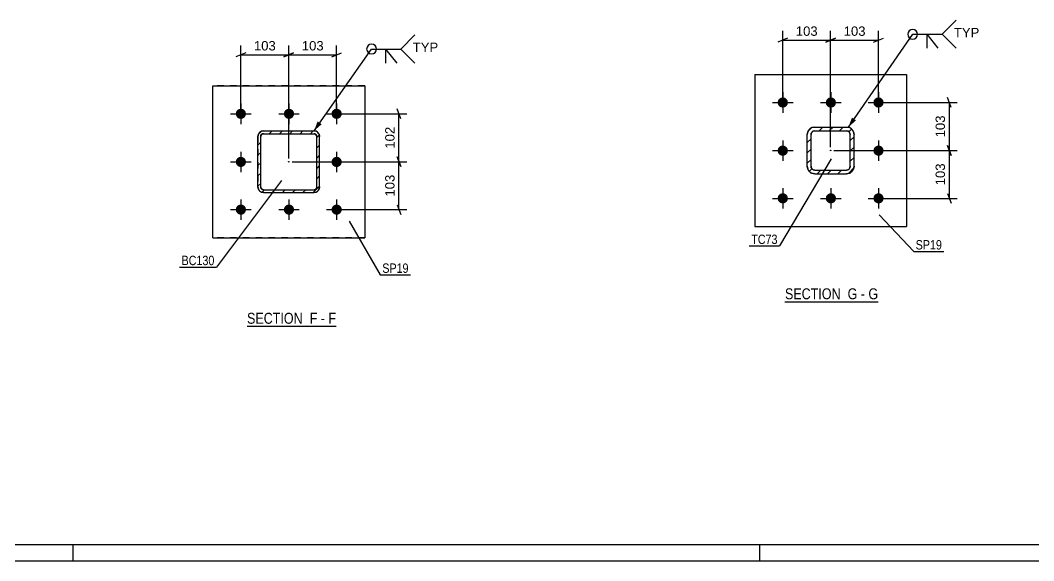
# Model space of a CAD drawing. Header units: millimetres. Extents: x -188 to 1001, y -633 to 208.
# Drawn here: x 144.8 to 454.7, y -633.2 to -468.1 of the extents above; entities that cross this region are included whole.
import ezdxf

# ---------------------------------------------------------------- set-up
doc = ezdxf.new("R2010")
doc.units = ezdxf.units.MM
doc.linetypes.add('DXK_LINE_DOT2', pattern=[3.9198, 1.9599, -1.9599])
doc.linetypes.add('DXK_LINE_DOT3', pattern=[5.9187, 2.979, -0.9799, 0.9799, -0.9799])
doc.styles.add('Arial', font='ARIAL.TTF', dxfattribs={"height": 0.2})
doc.styles.add('Arial Narrow', font='ARIALN.TTF', dxfattribs={"height": 0.2})

# ---------------------------------------------------------------- blocks, each defined once
blk = doc.blocks.new('Unknown-761552178-1163')
at = {"color": 5, "linetype": 'Continuous'}
for p, q in [((-183.05, -628.22), (995.95, -628.22)), ((160.95, -633.22), (160.95, -628.22)), ((370.95, -633.22), (370.95, -628.22)), ((-188.05, -633.22), (1000.95, -633.22))]:
    blk.add_line(p, q, dxfattribs=at)
blk = doc.blocks.new('Unknown-761552178-15 - 2759')
at = {"color": 6, "linetype": 'Continuous'}
blk.add_line((214.13, -561.55), (241.34, -561.55), dxfattribs=at)
at = {"color": 0, "linetype": 'Continuous'}
blk.add_wipeout([(232.24, -560.8), (232.24, -557.3), (214.13, -557.3), (214.13, -560.8)], dxfattribs=at)
at = {"color": 7, "linetype": 'Continuous', "style": 'Arial Narrow'}
blk.add_text('SECTION ', height=3.34, dxfattribs=at).set_placement((214.13, -560.8))
at = {"color": 0, "linetype": 'Continuous'}
blk.add_wipeout([(235.63, -560.8), (235.63, -557.3), (233.29, -557.3), (233.29, -560.8)], dxfattribs=at)
blk.add_wipeout([(237.95, -560.8), (237.95, -557.3), (236.68, -557.3), (236.68, -560.8)], dxfattribs=at)
at = {"color": 7, "linetype": 'Continuous', "style": 'Arial Narrow'}
blk.add_text('F', height=3.34, dxfattribs=at).set_placement((233.29, -560.8))
at = {"color": 0, "linetype": 'Continuous'}
blk.add_wipeout([(241.34, -560.8), (241.34, -557.3), (239, -557.3), (239, -560.8)], dxfattribs=at)
at = {"color": 7, "linetype": 'Continuous', "style": 'Arial Narrow'}
for s, p in [('F', (239, -560.8)), ('-', (236.68, -560.8))]:
    blk.add_text(s, height=3.34, dxfattribs=at).set_placement(p)
blk = doc.blocks.new('Unknown-761552178-16 - 4121')
at = {"color": 6, "linetype": 'Continuous'}
blk.add_line((378.63, -554.07), (407.13, -554.07), dxfattribs=at)
at = {"color": 0, "linetype": 'Continuous'}
blk.add_wipeout([(396.74, -553.32), (396.74, -549.82), (378.63, -549.82), (378.63, -553.32)], dxfattribs=at)
at = {"color": 7, "linetype": 'Continuous', "style": 'Arial Narrow'}
blk.add_text('SECTION ', height=3.34, dxfattribs=at).set_placement((378.63, -553.32))
at = {"color": 0, "linetype": 'Continuous'}
blk.add_wipeout([(400.77, -553.32), (400.77, -549.82), (397.79, -549.82), (397.79, -553.32)], dxfattribs=at)
blk.add_wipeout([(403.1, -553.32), (403.1, -549.82), (401.82, -549.82), (401.82, -553.32)], dxfattribs=at)
at = {"color": 7, "linetype": 'Continuous', "style": 'Arial Narrow'}
blk.add_text('G', height=3.34, dxfattribs=at).set_placement((397.79, -553.32))
at = {"color": 0, "linetype": 'Continuous'}
blk.add_wipeout([(407.13, -553.32), (407.13, -549.82), (404.15, -549.82), (404.15, -553.32)], dxfattribs=at)
at = {"color": 7, "linetype": 'Continuous', "style": 'Arial Narrow'}
for s, p in [('G', (404.15, -553.32)), ('-', (401.82, -553.32))]:
    blk.add_text(s, height=3.34, dxfattribs=at).set_placement(p)
blk = doc.blocks.new('Bolt-761552178-2763 - 2759')
at = {"linetype": 'Continuous'}
for points in [[(213.82, -496.65, -1), (210.68, -496.65, -1)], [(228.53, -496.65, -1), (225.39, -496.65, -1)], [(243.11, -496.65, -1), (239.96, -496.65, -1)], [(213.82, -511.36, -1), (210.68, -511.36, -1)], [(243.11, -511.36, -1), (239.96, -511.36, -1)], [(213.82, -525.93, -1), (210.68, -525.93, -1)], [(228.53, -525.93, -1), (225.39, -525.93, -1)], [(243.11, -525.93, -1), (239.96, -525.93, -1)]]:
    blk.add_hatch(color=1, dxfattribs=at).paths.add_polyline_path(points)
at = {"color": 1, "linetype": 'Continuous'}
for p, q in [((212.25, -493.5), (212.25, -499.79)), ((226.96, -493.5), (226.96, -499.79)), ((241.53, -493.5), (241.53, -499.79)), ((209.11, -496.65), (215.39, -496.65)), ((223.82, -496.65), (230.11, -496.65)), ((238.39, -496.65), (244.68, -496.65)), ((212.25, -508.22), (212.25, -514.5)), ((241.53, -508.22), (241.53, -514.5)), ((209.11, -511.36), (215.39, -511.36)), ((238.39, -511.36), (244.68, -511.36)), ((212.25, -522.79), (212.25, -529.07)), ((226.96, -522.79), (226.96, -529.07)), ((241.53, -522.79), (241.53, -529.07)), ((209.11, -525.93), (215.39, -525.93)), ((223.82, -525.93), (230.11, -525.93)), ((238.39, -525.93), (244.68, -525.93))]:
    blk.add_line(p, q, dxfattribs=at)
blk = doc.blocks.new('Part-761552178-2822 - 2759')
at = {"color": 2, "linetype": 'Continuous'}
for p, q in [((203.68, -488.07), (250.11, -488.07)), ((203.68, -534.5), (203.68, -488.07)), ((250.11, -488.07), (250.11, -534.5)), ((203.68, -534.5), (250.11, -534.5))]:
    blk.add_line(p, q, dxfattribs=at)
at = {"color": 7, "linetype": 'DXK_LINE_DOT2'}
for p, q in [((250.11, -488.07), (203.68, -488.07)), ((250.11, -534.5), (203.68, -534.5))]:
    blk.add_line(p, q, dxfattribs=at)
blk = doc.blocks.new('Part-761552178-2885 - 2759')
at = {"linetype": 'Continuous'}
h = blk.add_hatch(dxfattribs=at)
h.set_pattern_fill('', scale=0.7, style=0, pattern_type=0)
h.set_pattern_definition([(45, (218.5212, -501.9899), (-1.57154, 1.57154), [])])
h.paths.add_polyline_path([(219.18, -501.86), (218.52, -501.99), (217.97, -502.36), (217.59, -502.92), (217.46, -503.57), (217.46, -519), (217.59, -519.66), (217.97, -520.21), (218.52, -520.59), (219.18, -520.72), (234.61, -520.72), (235.26, -520.59), (235.82, -520.21), (236.19, -519.66), (236.32, -519), (236.32, -503.57), (236.19, -502.92), (235.82, -502.36), (235.26, -501.99), (234.61, -501.86)])
h.paths.add_polyline_path([(234.61, -502.72), (234.93, -502.78), (235.21, -502.97), (235.4, -503.25), (235.46, -503.57), (235.46, -519), (235.4, -519.33), (235.21, -519.61), (234.93, -519.79), (234.61, -519.86), (219.18, -519.86), (218.85, -519.79), (218.57, -519.61), (218.39, -519.33), (218.32, -519), (218.32, -503.57), (218.39, -503.25), (218.57, -502.97), (218.85, -502.78), (219.18, -502.72)])
blk.add_hatch(color=246, dxfattribs=at).paths.add_polyline_path([(226.89, -511.39, -1), (226.89, -511.19, -1)])
at = {"color": 7, "linetype": 'DXK_LINE_DOT2'}
for p, q in [((218.52, -501.99), (219.18, -501.86)), ((219.18, -501.86), (234.61, -501.86)), ((234.61, -501.86), (235.26, -501.99)), ((217.46, -503.57), (217.59, -502.92)), ((217.46, -503.57), (217.46, -519)), ((218.39, -503.25), (218.32, -503.57)), ((218.32, -519), (218.32, -503.57)), ((218.57, -502.97), (218.39, -503.25)), ((218.85, -502.78), (218.57, -502.97)), ((219.18, -502.72), (218.85, -502.78)), ((219.18, -502.72), (234.61, -502.72)), ((234.93, -502.78), (234.61, -502.72)), ((235.21, -502.97), (234.93, -502.78)), ((235.4, -503.25), (235.21, -502.97)), ((235.46, -503.57), (235.4, -503.25)), ((235.46, -519), (235.46, -503.57)), ((236.19, -502.92), (236.32, -503.57)), ((236.32, -519), (236.32, -503.57)), ((217.59, -519.66), (217.46, -519)), ((218.32, -519), (218.39, -519.33)), ((218.39, -519.33), (218.57, -519.61)), ((219.18, -520.72), (218.52, -520.59)), ((218.57, -519.61), (218.85, -519.79)), ((218.85, -519.79), (219.18, -519.86)), ((219.18, -519.86), (234.61, -519.86)), ((234.61, -519.86), (234.93, -519.79)), ((235.26, -520.59), (234.61, -520.72)), ((234.93, -519.79), (235.21, -519.61)), ((235.21, -519.61), (235.4, -519.33)), ((235.4, -519.33), (235.46, -519)), ((236.32, -519), (236.19, -519.66)), ((219.18, -520.72), (234.61, -520.72))]:
    blk.add_line(p, q, dxfattribs=at)
at = {"color": 2, "linetype": 'Continuous'}
for p, q in [((219.18, -501.86), (218.52, -501.99)), ((219.18, -501.86), (219.18, -501.86)), ((219.18, -501.86), (234.61, -501.86)), ((234.61, -501.86), (234.61, -501.86)), ((235.26, -501.99), (234.61, -501.86)), ((217.59, -502.92), (217.46, -503.57)), ((217.46, -503.57), (217.46, -503.57)), ((217.46, -519), (217.46, -503.57)), ((218.32, -503.57), (218.39, -503.25)), ((218.32, -503.57), (218.32, -503.57)), ((218.32, -519), (218.32, -503.57)), ((218.39, -503.25), (218.57, -502.97)), ((218.57, -502.97), (218.85, -502.78)), ((218.85, -502.78), (219.18, -502.72)), ((219.18, -502.72), (219.18, -502.72)), ((219.18, -502.72), (234.61, -502.72)), ((234.61, -502.72), (234.61, -502.72)), ((234.61, -502.72), (234.93, -502.78)), ((234.93, -502.78), (235.21, -502.97)), ((235.21, -502.97), (235.4, -503.25)), ((235.4, -503.25), (235.46, -503.57)), ((235.46, -503.57), (235.46, -503.57)), ((235.46, -519), (235.46, -503.57)), ((236.32, -503.57), (236.19, -502.92)), ((236.32, -503.57), (236.32, -503.57)), ((236.32, -519), (236.32, -503.57)), ((217.46, -519), (217.46, -519)), ((217.46, -519), (217.59, -519.66)), ((218.32, -519), (218.32, -519)), ((218.39, -519.33), (218.32, -519)), ((218.57, -519.61), (218.39, -519.33)), ((218.52, -520.59), (219.18, -520.72)), ((218.85, -519.79), (218.57, -519.61)), ((219.18, -519.86), (218.85, -519.79)), ((219.18, -519.86), (219.18, -519.86)), ((219.18, -519.86), (234.61, -519.86)), ((234.93, -519.79), (234.61, -519.86)), ((234.61, -519.86), (234.61, -519.86)), ((234.61, -520.72), (235.26, -520.59)), ((235.21, -519.61), (234.93, -519.79)), ((235.4, -519.33), (235.21, -519.61)), ((235.46, -519), (235.4, -519.33)), ((235.46, -519), (235.46, -519)), ((236.19, -519.66), (236.32, -519)), ((236.32, -519), (236.32, -519)), ((219.18, -520.72), (219.18, -520.72)), ((219.18, -520.72), (234.61, -520.72)), ((234.61, -520.72), (234.61, -520.72))]:
    blk.add_line(p, q, dxfattribs=at)
at = {"color": 7, "linetype": 'DXK_LINE_DOT3'}
blk.add_line((226.89, -511.29), (226.89, -511.29), dxfattribs=at)
at = {"color": 246, "linetype": 'DXK_LINE_DOT2'}
blk.add_line((226.89, -511.29), (226.89, -511.29), dxfattribs=at)
at = {"color": 246, "linetype": 'Continuous'}
blk.add_circle((226.89, -511.29), 0.1, dxfattribs=at)
at = {"color": 7, "linetype": 'DXK_LINE_DOT2'}
for centre, start, end in [((219.18, -503.57), 112.5, 157.5), ((234.61, -503.57), 22.5, 67.5), ((219.18, -519), 202.5, 247.5), ((234.61, -519), 292.5, 337.5)]:
    blk.add_arc(centre, 1.71, start, end, dxfattribs=at)
at = {"color": 2, "linetype": 'Continuous'}
for centre, start, end in [((219.18, -503.57), 112.5, 157.5), ((234.61, -503.57), 22.5, 67.5), ((219.18, -519), 202.5, 247.5), ((234.61, -519), 292.5, 337.5)]:
    blk.add_arc(centre, 1.71, start, end, dxfattribs=at)
blk = doc.blocks.new('Part-761552178-4168 - 4121')
at = {"linetype": 'Continuous'}
h = blk.add_hatch(dxfattribs=at)
h.set_pattern_fill('', scale=0.7, style=0, pattern_type=0)
h.set_pattern_definition([(45, (386.866, -500.8702), (-1.57154, 1.57154), [])])
h.paths.add_polyline_path([(387.74, -500.7), (386.87, -500.87), (386.12, -501.37), (385.63, -502.11), (385.45, -502.98), (385.45, -512.7), (385.63, -513.57), (386.12, -514.31), (386.87, -514.81), (387.74, -514.98), (397.45, -514.98), (398.33, -514.81), (399.07, -514.31), (399.57, -513.57), (399.74, -512.7), (399.74, -502.98), (399.57, -502.11), (399.07, -501.37), (398.33, -500.87), (397.45, -500.7)])
h.paths.add_polyline_path([(397.45, -501.84), (397.89, -501.93), (398.26, -502.17), (398.51, -502.54), (398.6, -502.98), (398.6, -512.7), (398.51, -513.13), (398.26, -513.5), (397.89, -513.75), (397.45, -513.84), (387.74, -513.84), (387.3, -513.75), (386.93, -513.5), (386.68, -513.13), (386.6, -512.7), (386.6, -502.98), (386.68, -502.54), (386.93, -502.17), (387.3, -501.93), (387.74, -501.84)])
blk.add_hatch(color=246, dxfattribs=at).paths.add_polyline_path([(392.6, -507.94, -1), (392.6, -507.74, -1)])
at = {"color": 7, "linetype": 'DXK_LINE_DOT2'}
for p, q in [((386.87, -500.87), (387.74, -500.7)), ((387.74, -501.84), (387.3, -501.93)), ((387.74, -500.7), (397.45, -500.7)), ((387.74, -501.84), (397.45, -501.84)), ((397.45, -500.7), (398.33, -500.87)), ((397.89, -501.93), (397.45, -501.84)), ((385.45, -502.98), (385.63, -502.11)), ((385.45, -512.7), (385.45, -502.98)), ((386.68, -502.54), (386.6, -502.98)), ((386.6, -512.7), (386.6, -502.98)), ((398.6, -502.98), (398.51, -502.54)), ((398.6, -512.7), (398.6, -502.98)), ((399.57, -502.11), (399.74, -502.98)), ((399.74, -512.7), (399.74, -502.98)), ((385.63, -513.57), (385.45, -512.7)), ((386.6, -512.7), (386.68, -513.13)), ((387.3, -513.75), (387.74, -513.84)), ((387.74, -513.84), (397.45, -513.84)), ((397.45, -513.84), (397.89, -513.75)), ((398.51, -513.13), (398.6, -512.7)), ((399.74, -512.7), (399.57, -513.57)), ((387.74, -514.98), (386.87, -514.81)), ((387.74, -514.98), (397.45, -514.98)), ((398.33, -514.81), (397.45, -514.98))]:
    blk.add_line(p, q, dxfattribs=at)
at = {"color": 2, "linetype": 'Continuous'}
for p, q in [((387.74, -500.7), (386.87, -500.87)), ((387.3, -501.93), (387.74, -501.84)), ((387.74, -500.7), (397.45, -500.7)), ((387.74, -501.84), (397.45, -501.84)), ((398.33, -500.87), (397.45, -500.7)), ((397.45, -501.84), (397.89, -501.93)), ((385.63, -502.11), (385.45, -502.98)), ((385.45, -512.7), (385.45, -502.98)), ((386.6, -502.98), (386.68, -502.54)), ((386.6, -512.7), (386.6, -502.98)), ((398.51, -502.54), (398.6, -502.98)), ((398.6, -512.7), (398.6, -502.98)), ((399.74, -502.98), (399.57, -502.11)), ((399.74, -512.7), (399.74, -502.98)), ((385.45, -512.7), (385.63, -513.57)), ((386.68, -513.13), (386.6, -512.7)), ((387.74, -513.84), (387.3, -513.75)), ((387.74, -513.84), (397.45, -513.84)), ((397.89, -513.75), (397.45, -513.84)), ((398.6, -512.7), (398.51, -513.13)), ((399.57, -513.57), (399.74, -512.7)), ((386.87, -514.81), (387.74, -514.98)), ((387.74, -514.98), (397.45, -514.98)), ((397.45, -514.98), (398.33, -514.81))]:
    blk.add_line(p, q, dxfattribs=at)
at = {"color": 7, "linetype": 'DXK_LINE_DOT3'}
blk.add_line((392.6, -507.84), (392.6, -507.84), dxfattribs=at)
at = {"color": 246, "linetype": 'DXK_LINE_DOT2'}
blk.add_line((392.6, -507.84), (392.6, -507.84), dxfattribs=at)
at = {"color": 246, "linetype": 'Continuous'}
blk.add_circle((392.6, -507.84), 0.1, dxfattribs=at)
at = {"color": 7, "linetype": 'DXK_LINE_DOT2'}
for centre, radius, start, end in [((387.74, -502.98), 2.29, 112.5, 157.5), ((387.74, -502.98), 1.14, 112.5, 157.5), ((397.45, -502.98), 1.14, 22.5, 67.5), ((397.45, -502.98), 2.29, 22.5, 67.5), ((387.74, -512.7), 2.29, 202.5, 247.5), ((387.74, -512.7), 1.14, 202.5, 247.5), ((397.45, -512.7), 1.14, 292.5, 337.5), ((397.45, -512.7), 2.29, 292.5, 337.5)]:
    blk.add_arc(centre, radius, start, end, dxfattribs=at)
at = {"color": 2, "linetype": 'Continuous'}
for centre, radius, start, end in [((387.74, -502.98), 2.29, 112.5, 157.5), ((387.74, -502.98), 1.14, 112.5, 157.5), ((397.45, -502.98), 1.14, 22.5, 67.5), ((397.45, -502.98), 2.29, 22.5, 67.5), ((387.74, -512.7), 2.29, 202.5, 247.5), ((387.74, -512.7), 1.14, 202.5, 247.5), ((397.45, -512.7), 1.14, 292.5, 337.5), ((397.45, -512.7), 2.29, 292.5, 337.5)]:
    blk.add_arc(centre, radius, start, end, dxfattribs=at)
blk = doc.blocks.new('Bolt-761552178-4148 - 4121')
at = {"linetype": 'Continuous'}
for points in [[(379.53, -493.2, -1), (376.38, -493.2, -1)], [(394.24, -493.2, -1), (391.1, -493.2, -1)], [(408.81, -493.2, -1), (405.67, -493.2, -1)], [(379.53, -507.91, -1), (376.38, -507.91, -1)], [(408.81, -507.91, -1), (405.67, -507.91, -1)], [(379.53, -522.48, -1), (376.38, -522.48, -1)], [(394.24, -522.48, -1), (391.1, -522.48, -1)], [(408.81, -522.48, -1), (405.67, -522.48, -1)]]:
    blk.add_hatch(color=1, dxfattribs=at).paths.add_polyline_path(points)
at = {"color": 1, "linetype": 'Continuous'}
for p, q in [((377.95, -490.05), (377.95, -496.34)), ((392.67, -490.05), (392.67, -496.34)), ((407.24, -490.05), (407.24, -496.34)), ((374.81, -493.2), (381.1, -493.2)), ((389.53, -493.2), (395.81, -493.2)), ((404.1, -493.2), (410.38, -493.2)), ((377.95, -504.77), (377.95, -511.05)), ((407.24, -504.77), (407.24, -511.05)), ((374.81, -507.91), (381.1, -507.91)), ((404.1, -507.91), (410.38, -507.91)), ((377.95, -519.34), (377.95, -525.62)), ((392.67, -519.34), (392.67, -525.62)), ((407.24, -519.34), (407.24, -525.62)), ((374.81, -522.48), (381.1, -522.48)), ((389.53, -522.48), (395.81, -522.48)), ((404.1, -522.48), (410.38, -522.48))]:
    blk.add_line(p, q, dxfattribs=at)
blk = doc.blocks.new('Part-761552178-4215 - 4121')
at = {"color": 2, "linetype": 'Continuous'}
for p, q in [((369.38, -484.62), (415.81, -484.62)), ((369.38, -484.62), (369.38, -531.05)), ((415.81, -484.62), (415.81, -531.05)), ((369.38, -531.05), (415.81, -531.05))]:
    blk.add_line(p, q, dxfattribs=at)
blk = doc.blocks.new('StraightDimension-761552178-2930 - 2759')
at = {"color": 7, "linetype": 'Continuous'}
for p, q in [((261.19, -498.15), (259.99, -495.15)), ((242.53, -496.65), (262.99, -496.65)), ((260.59, -511.29), (260.59, -496.65)), ((227.89, -511.29), (262.99, -511.29)), ((259.99, -509.79), (261.19, -512.79))]:
    blk.add_line(p, q, dxfattribs=at)
at = {"color": 0}
blk.add_wipeout([(259.84, -500.03), (255.64, -500.03), (255.64, -507.9), (259.84, -507.9)], dxfattribs=at)
at = {"color": 3, "style": 'Arial'}
blk.add_text('102', height=2.865, rotation=90.0002, dxfattribs=at).set_placement((259.24, -507.3))
blk = doc.blocks.new('StraightDimension-761552178-2902 - 2759')
at = {"color": 7, "linetype": 'Continuous'}
for p, q in [((212.25, -495.65), (212.25, -475.79)), ((226.89, -510.29), (226.89, -475.79)), ((213.75, -478.04), (210.75, -479.24)), ((212.25, -478.64), (226.89, -478.64)), ((225.39, -479.24), (228.39, -478.04))]:
    blk.add_line(p, q, dxfattribs=at)
at = {"color": 0}
blk.add_wipeout([(223.51, -477.89), (223.51, -473.69), (215.63, -473.69), (215.63, -477.89)], dxfattribs=at)
at = {"color": 3, "style": 'Arial'}
blk.add_text('103', height=2.865, dxfattribs=at).set_placement((216.23, -477.29))
blk = doc.blocks.new('StraightDimension-761552178-2911 - 2759')
at = {"color": 7, "linetype": 'Continuous'}
for p, q in [((226.89, -510.29), (226.89, -475.79)), ((241.53, -495.65), (241.53, -475.79)), ((228.39, -478.04), (225.39, -479.24)), ((226.89, -478.64), (241.53, -478.64)), ((240.03, -479.24), (243.03, -478.04))]:
    blk.add_line(p, q, dxfattribs=at)
at = {"color": 0}
blk.add_wipeout([(238.15, -477.89), (238.15, -473.69), (230.28, -473.69), (230.28, -477.89)], dxfattribs=at)
at = {"color": 3, "style": 'Arial'}
blk.add_text('103', height=2.865, dxfattribs=at).set_placement((230.88, -477.29))
blk = doc.blocks.new('StraightDimension-761552178-2921 - 2759')
at = {"color": 7, "linetype": 'Continuous'}
for p, q in [((227.89, -511.29), (262.99, -511.29)), ((261.19, -512.79), (259.99, -509.79)), ((260.59, -525.93), (260.59, -511.29)), ((242.53, -525.93), (262.99, -525.93)), ((259.99, -524.43), (261.19, -527.43))]:
    blk.add_line(p, q, dxfattribs=at)
at = {"color": 0}
blk.add_wipeout([(259.84, -514.67), (255.64, -514.67), (255.64, -522.54), (259.84, -522.54)], dxfattribs=at)
at = {"color": 3, "style": 'Arial'}
blk.add_text('103', height=2.865, rotation=90.0002, dxfattribs=at).set_placement((259.24, -521.94))
blk = doc.blocks.new('StraightDimension-761552178-4275 - 4121')
at = {"color": 7, "linetype": 'Continuous'}
for p, q in [((393.6, -507.84), (431.3, -507.84)), ((429.5, -509.34), (428.3, -506.34)), ((428.9, -522.48), (428.9, -507.84)), ((408.24, -522.48), (431.3, -522.48)), ((428.3, -520.98), (429.5, -523.98))]:
    blk.add_line(p, q, dxfattribs=at)
at = {"color": 0}
blk.add_wipeout([(428.15, -511.23), (423.95, -511.23), (423.95, -519.1), (428.15, -519.1)], dxfattribs=at)
at = {"color": 3, "style": 'Arial'}
blk.add_text('103', height=2.865, rotation=90.0002, dxfattribs=at).set_placement((427.55, -518.5))
blk = doc.blocks.new('StraightDimension-761552178-4254 - 4121')
at = {"color": 7, "linetype": 'Continuous'}
for p, q in [((379.45, -473.57), (376.45, -474.77)), ((377.95, -492.2), (377.95, -471.32)), ((391.1, -474.77), (394.1, -473.57)), ((392.6, -506.84), (392.6, -471.32)), ((377.95, -474.17), (392.6, -474.17))]:
    blk.add_line(p, q, dxfattribs=at)
at = {"color": 0}
blk.add_wipeout([(389.21, -473.42), (389.21, -469.22), (381.34, -469.22), (381.34, -473.42)], dxfattribs=at)
at = {"color": 3, "style": 'Arial'}
blk.add_text('103', height=2.865, dxfattribs=at).set_placement((381.94, -472.82))
blk = doc.blocks.new('StraightDimension-761552178-4264 - 4121')
at = {"color": 7, "linetype": 'Continuous'}
for p, q in [((394.1, -473.57), (391.1, -474.77)), ((392.6, -506.84), (392.6, -471.32)), ((405.74, -474.77), (408.74, -473.57)), ((407.24, -492.2), (407.24, -471.32)), ((392.6, -474.17), (407.24, -474.17))]:
    blk.add_line(p, q, dxfattribs=at)
at = {"color": 0}
blk.add_wipeout([(403.85, -473.42), (403.85, -469.22), (395.98, -469.22), (395.98, -473.42)], dxfattribs=at)
at = {"color": 3, "style": 'Arial'}
blk.add_text('103', height=2.865, dxfattribs=at).set_placement((396.58, -472.82))
blk = doc.blocks.new('StraightDimension-761552178-4285 - 4121')
at = {"color": 7, "linetype": 'Continuous'}
for p, q in [((429.5, -494.7), (428.3, -491.7)), ((408.24, -493.2), (431.3, -493.2)), ((428.9, -507.84), (428.9, -493.2)), ((393.6, -507.84), (431.3, -507.84)), ((428.3, -506.34), (429.5, -509.34))]:
    blk.add_line(p, q, dxfattribs=at)
at = {"color": 0}
blk.add_wipeout([(428.15, -496.58), (423.95, -496.58), (423.95, -504.45), (428.15, -504.45)], dxfattribs=at)
at = {"color": 3, "style": 'Arial'}
blk.add_text('103', height=2.865, rotation=90.0002, dxfattribs=at).set_placement((427.55, -503.85))
blk = doc.blocks.new('Mark-761552178-2818 - 2759')
at = {"color": 0}
blk.add_wipeout([(263.53, -545.25), (263.53, -542.25), (255.49, -542.25), (255.49, -545.25)], dxfattribs=at)
blk.add_wipeout([(263.53, -545.25), (263.53, -542.25), (255.49, -542.25), (255.49, -545.25)], dxfattribs=at)
at = {"color": 30, "linetype": 'Continuous'}
for p, q in [((245.35, -529.45), (254.89, -545.85)), ((254.89, -545.85), (264.13, -545.85))]:
    blk.add_line(p, q, dxfattribs=at)
at = {"color": 3, "style": 'Arial Narrow'}
blk.add_text('SP19', height=2.863, dxfattribs=at).set_placement((255.49, -545.25))
blk = doc.blocks.new('Mark-761552178-2881 - 2759')
at = {"color": 0}
blk.add_wipeout([(204.16, -542.89), (204.16, -539.89), (194.11, -539.89), (194.11, -542.89)], dxfattribs=at)
blk.add_wipeout([(204.16, -542.89), (204.16, -539.89), (194.11, -539.89), (194.11, -542.89)], dxfattribs=at)
at = {"color": 30, "linetype": 'Continuous'}
for p in [(224.62, -517), (193.51, -543.49)]:
    blk.add_line(p, (204.76, -543.49), dxfattribs=at)
at = {"color": 3, "style": 'Arial Narrow'}
blk.add_text('BC130', height=2.863, dxfattribs=at).set_placement((194.11, -542.89))
blk = doc.blocks.new('WeldMark-761552178-2939 - 2759')
at = {"linetype": 'Continuous'}
blk.add_hatch(color=30, dxfattribs=at).paths.add_polyline_path([(236.95, -499.84), (234.61, -501.86), (235.72, -498.97)])
at = {"color": 30, "linetype": 'Continuous'}
for p, q in [((234.61, -501.86), (252.21, -476.85)), ((252.21, -476.85), (261.21, -476.85))]:
    blk.add_line(p, q, dxfattribs=at)
at = {"color": 3, "linetype": 'Continuous'}
for q in [(259.92, -481.13), (256.49, -481.13)]:
    blk.add_line((256.49, -476.85), q, dxfattribs=at)
for start, end in [(90, 270), (270, 90)]:
    blk.add_arc((252.21, -476.85), 1.5, start, end, dxfattribs=at)
at = {"color": 0, "linetype": 'Continuous'}
blk.add_wipeout([(272.58, -477.75), (272.58, -474.75), (264.81, -474.75), (264.81, -477.75)], dxfattribs=at)
blk.add_wipeout([(272.58, -477.75), (272.58, -474.75), (264.81, -474.75), (264.81, -477.75)], dxfattribs=at)
at = {"color": 3, "linetype": 'Continuous'}
for q in [(265.49, -472.56), (265.49, -481.13)]:
    blk.add_line((261.21, -476.85), q, dxfattribs=at)
at = {"color": 3, "linetype": 'Continuous', "style": 'Arial'}
blk.add_text('TYP', height=2.865, dxfattribs=at).set_placement((264.81, -477.75))
blk = doc.blocks.new('Mark-761552178-4164 - 4121')
at = {"color": 0}
blk.add_wipeout([(376.36, -536.43), (376.36, -533.43), (368.32, -533.43), (368.32, -536.43)], dxfattribs=at)
blk.add_wipeout([(376.36, -536.43), (376.36, -533.43), (368.32, -533.43), (368.32, -536.43)], dxfattribs=at)
at = {"color": 30, "linetype": 'Continuous'}
for p in [(392.72, -510.4), (367.72, -537.03)]:
    blk.add_line(p, (376.96, -537.03), dxfattribs=at)
at = {"color": 3, "style": 'Arial Narrow'}
blk.add_text('TC73', height=2.863, dxfattribs=at).set_placement((368.32, -536.43))
blk = doc.blocks.new('Mark-761552178-4211 - 4121')
at = {"color": 0}
blk.add_wipeout([(426.63, -538.11), (426.63, -535.11), (418.59, -535.11), (418.59, -538.11)], dxfattribs=at)
blk.add_wipeout([(426.63, -538.11), (426.63, -535.11), (418.59, -535.11), (418.59, -538.11)], dxfattribs=at)
at = {"color": 30, "linetype": 'Continuous'}
for p, q in [((407.4, -527.57), (417.99, -538.71)), ((417.99, -538.71), (427.23, -538.71))]:
    blk.add_line(p, q, dxfattribs=at)
at = {"color": 3, "style": 'Arial Narrow'}
blk.add_text('SP19', height=2.863, dxfattribs=at).set_placement((418.59, -538.11))
blk = doc.blocks.new('WeldMark-761552178-4295 - 4121')
at = {"linetype": 'Continuous'}
blk.add_hatch(color=30, dxfattribs=at).paths.add_polyline_path([(400.35, -498.66), (398.03, -500.7), (399.12, -497.8)])
at = {"color": 30, "linetype": 'Continuous'}
for p, q in [((398.03, -500.7), (417.68, -472.35)), ((417.68, -472.35), (426.68, -472.35))]:
    blk.add_line(p, q, dxfattribs=at)
at = {"color": 3, "linetype": 'Continuous'}
for q in [(425.39, -476.64), (421.96, -476.64)]:
    blk.add_line((421.96, -472.35), q, dxfattribs=at)
for start, end in [(90, 270), (270, 90)]:
    blk.add_arc((417.68, -472.35), 1.5, start, end, dxfattribs=at)
at = {"color": 0, "linetype": 'Continuous'}
blk.add_wipeout([(438.05, -473.25), (438.05, -470.25), (430.28, -470.25), (430.28, -473.25)], dxfattribs=at)
blk.add_wipeout([(438.05, -473.25), (438.05, -470.25), (430.28, -470.25), (430.28, -473.25)], dxfattribs=at)
at = {"color": 3, "linetype": 'Continuous'}
for q in [(430.96, -468.07), (430.96, -476.64)]:
    blk.add_line((426.68, -472.35), q, dxfattribs=at)
at = {"color": 3, "linetype": 'Continuous', "style": 'Arial'}
blk.add_text('TYP', height=2.865, dxfattribs=at).set_placement((430.28, -473.25))

msp = doc.modelspace()

# ---------------------------------------------------------------- block references
for name in ['Unknown-761552178-1163', 'Part-761552178-4215 - 4121', 'Part-761552178-2822 - 2759', 'Bolt-761552178-4148 - 4121', 'Bolt-761552178-2763 - 2759', 'Part-761552178-2885 - 2759', 'Part-761552178-4168 - 4121']:
    msp.add_blockref(name, (0, 0))

# ---------------------------------------------------------------- next in the draw order: block references
for name in ['StraightDimension-761552178-2930 - 2759', 'StraightDimension-761552178-4275 - 4121', 'Mark-761552178-2881 - 2759', 'Mark-761552178-2818 - 2759', 'Mark-761552178-4211 - 4121', 'Unknown-761552178-16 - 4121', 'Unknown-761552178-15 - 2759']:
    msp.add_blockref(name, (0, 0))

# ---------------------------------------------------------------- next in the draw order: block references
for name in ['StraightDimension-761552178-4254 - 4121', 'StraightDimension-761552178-2902 - 2759']:
    msp.add_blockref(name, (0, 0))

# ---------------------------------------------------------------- next in the draw order: block references
for name in ['StraightDimension-761552178-4264 - 4121', 'StraightDimension-761552178-2911 - 2759']:
    msp.add_blockref(name, (0, 0))

# ---------------------------------------------------------------- next in the draw order: block references
for name in ['WeldMark-761552178-2939 - 2759', 'StraightDimension-761552178-4285 - 4121', 'StraightDimension-761552178-2921 - 2759']:
    msp.add_blockref(name, (0, 0))

# ---------------------------------------------------------------- next in the draw order: block references
for name in ['WeldMark-761552178-4295 - 4121', 'Mark-761552178-4164 - 4121']:
    msp.add_blockref(name, (0, 0))

doc.saveas('drawing.dxf')
